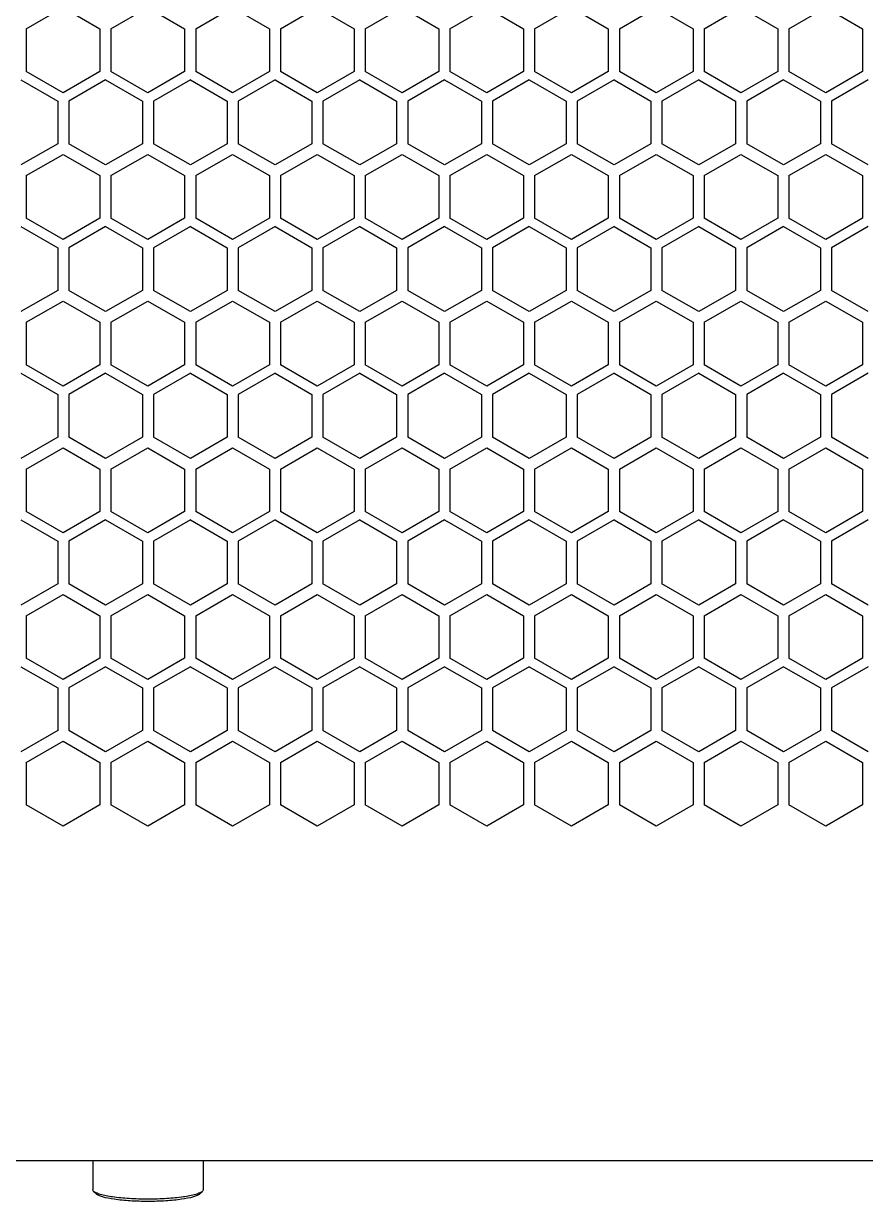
# Model space of a CAD drawing. Header units: millimetres. Extents: x 55614 to 110757, y -66981 to -47484.
# Drawn here: x 63458.1 to 63549.5, y -50635.6 to -50507.7 of the extents above; entities that cross this region are included whole.
import ezdxf

# ---------------------------------------------------------------- set-up
doc = ezdxf.new("R2010")
doc.units = ezdxf.units.MM
doc.layers.add('4215-0412-2_0', color=7, linetype='Continuous')
doc.layers.add('SONGBUTUO-M4-8_0', color=7, linetype='Continuous')
doc.layers.add('THICK', color=7, linetype='Continuous', lineweight=0)

# ---------------------------------------------------------------- blocks, each defined once
blk = doc.blocks.new('2-1725')
at = {"layer": '4215-0412-2_0', "color": 7, "linetype": 'Continuous'}
for p, q in [((-17628.4, -71934.41), (-17624.4, -71932.1)), ((-17624.4, -71932.1), (-17620.4, -71934.41)), ((-17619.2, -71934.41), (-17615.2, -71932.1)), ((-17615.2, -71932.1), (-17611.2, -71934.41)), ((-17610, -71934.41), (-17606, -71932.1)), ((-17606, -71932.1), (-17602, -71934.41)), ((-17600.8, -71934.41), (-17596.8, -71932.1)), ((-17596.8, -71932.1), (-17592.8, -71934.41)), ((-17591.6, -71934.41), (-17587.6, -71932.1)), ((-17587.6, -71932.1), (-17583.6, -71934.41)), ((-17582.4, -71934.41), (-17578.4, -71932.1)), ((-17578.4, -71932.1), (-17574.4, -71934.41)), ((-17573.2, -71934.41), (-17569.2, -71932.1)), ((-17569.2, -71932.1), (-17565.2, -71934.41)), ((-17564, -71934.41), (-17560, -71932.1)), ((-17560, -71932.1), (-17556, -71934.41)), ((-17554.8, -71934.41), (-17550.8, -71932.1)), ((-17550.8, -71932.1), (-17546.8, -71934.41)), ((-17545.6, -71934.41), (-17541.6, -71932.1)), ((-17541.6, -71932.1), (-17537.6, -71934.41)), ((-17628.4, -71934.41), (-17628.4, -71939.03)), ((-17620.4, -71934.41), (-17620.4, -71939.03)), ((-17619.2, -71934.41), (-17619.2, -71939.03)), ((-17611.2, -71934.41), (-17611.2, -71939.03)), ((-17610, -71934.41), (-17610, -71939.03)), ((-17602, -71934.41), (-17602, -71939.03)), ((-17600.8, -71934.41), (-17600.8, -71939.03)), ((-17592.8, -71934.41), (-17592.8, -71939.03)), ((-17591.6, -71934.41), (-17591.6, -71939.03)), ((-17583.6, -71934.41), (-17583.6, -71939.03)), ((-17582.4, -71934.41), (-17582.4, -71939.03)), ((-17574.4, -71934.41), (-17574.4, -71939.03)), ((-17573.2, -71934.41), (-17573.2, -71939.03)), ((-17565.2, -71934.41), (-17565.2, -71939.03)), ((-17564, -71934.41), (-17564, -71939.03)), ((-17556, -71934.41), (-17556, -71939.03)), ((-17554.8, -71934.41), (-17554.8, -71939.03)), ((-17546.8, -71934.41), (-17546.8, -71939.03)), ((-17545.6, -71934.41), (-17545.6, -71939.03)), ((-17537.6, -71934.41), (-17537.6, -71939.03)), ((-17624.4, -71941.34), (-17628.4, -71939.03)), ((-17620.4, -71939.03), (-17624.4, -71941.34)), ((-17615.2, -71941.34), (-17619.2, -71939.03)), ((-17611.2, -71939.03), (-17615.2, -71941.34)), ((-17606, -71941.34), (-17610, -71939.03)), ((-17602, -71939.03), (-17606, -71941.34)), ((-17596.8, -71941.34), (-17600.8, -71939.03)), ((-17592.8, -71939.03), (-17596.8, -71941.34)), ((-17587.6, -71941.34), (-17591.6, -71939.03)), ((-17583.6, -71939.03), (-17587.6, -71941.34)), ((-17578.4, -71941.34), (-17582.4, -71939.03)), ((-17574.4, -71939.03), (-17578.4, -71941.34)), ((-17569.2, -71941.34), (-17573.2, -71939.03)), ((-17565.2, -71939.03), (-17569.2, -71941.34)), ((-17560, -71941.34), (-17564, -71939.03)), ((-17556, -71939.03), (-17560, -71941.34)), ((-17550.8, -71941.34), (-17554.8, -71939.03)), ((-17546.8, -71939.03), (-17550.8, -71941.34)), ((-17541.6, -71941.34), (-17545.6, -71939.03)), ((-17537.6, -71939.03), (-17541.6, -71941.34)), ((-17628.98, -71939.94), (-17624.98, -71942.25)), ((-17619.78, -71939.94), (-17623.78, -71942.25)), ((-17619.78, -71939.94), (-17615.78, -71942.25)), ((-17610.58, -71939.94), (-17614.58, -71942.25)), ((-17610.58, -71939.94), (-17606.58, -71942.25)), ((-17601.38, -71939.94), (-17605.38, -71942.25)), ((-17601.38, -71939.94), (-17597.38, -71942.25)), ((-17592.18, -71939.94), (-17596.18, -71942.25)), ((-17592.18, -71939.94), (-17588.18, -71942.25)), ((-17582.98, -71939.94), (-17586.98, -71942.25)), ((-17582.98, -71939.94), (-17578.98, -71942.25)), ((-17573.78, -71939.94), (-17577.78, -71942.25)), ((-17573.78, -71939.94), (-17569.78, -71942.25)), ((-17564.58, -71939.94), (-17568.58, -71942.25)), ((-17564.58, -71939.94), (-17560.58, -71942.25)), ((-17555.38, -71939.94), (-17559.38, -71942.25)), ((-17555.38, -71939.94), (-17551.38, -71942.25)), ((-17546.18, -71939.94), (-17550.18, -71942.25)), ((-17546.18, -71939.94), (-17542.18, -71942.25)), ((-17536.98, -71939.94), (-17540.98, -71942.25)), ((-17624.98, -71942.25), (-17624.98, -71946.87)), ((-17623.78, -71942.25), (-17623.78, -71946.87)), ((-17615.78, -71942.25), (-17615.78, -71946.87)), ((-17614.58, -71942.25), (-17614.58, -71946.87)), ((-17606.58, -71942.25), (-17606.58, -71946.87)), ((-17605.38, -71942.25), (-17605.38, -71946.87)), ((-17597.38, -71942.25), (-17597.38, -71946.87)), ((-17596.18, -71942.25), (-17596.18, -71946.87)), ((-17588.18, -71942.25), (-17588.18, -71946.87)), ((-17586.98, -71942.25), (-17586.98, -71946.87)), ((-17578.98, -71942.25), (-17578.98, -71946.87)), ((-17577.78, -71942.25), (-17577.78, -71946.87)), ((-17569.78, -71942.25), (-17569.78, -71946.87)), ((-17568.58, -71942.25), (-17568.58, -71946.87)), ((-17560.58, -71942.25), (-17560.58, -71946.87)), ((-17559.38, -71942.25), (-17559.38, -71946.87)), ((-17551.38, -71942.25), (-17551.38, -71946.87)), ((-17550.18, -71942.25), (-17550.18, -71946.87)), ((-17542.18, -71942.25), (-17542.18, -71946.87)), ((-17540.98, -71942.25), (-17540.98, -71946.87)), ((-17624.98, -71946.87), (-17628.98, -71949.18)), ((-17619.78, -71949.18), (-17623.78, -71946.87)), ((-17615.78, -71946.87), (-17619.78, -71949.18)), ((-17610.58, -71949.18), (-17614.58, -71946.87)), ((-17606.58, -71946.87), (-17610.58, -71949.18)), ((-17601.38, -71949.18), (-17605.38, -71946.87)), ((-17597.38, -71946.87), (-17601.38, -71949.18)), ((-17592.18, -71949.18), (-17596.18, -71946.87)), ((-17588.18, -71946.87), (-17592.18, -71949.18)), ((-17582.98, -71949.18), (-17586.98, -71946.87)), ((-17578.98, -71946.87), (-17582.98, -71949.18)), ((-17573.78, -71949.18), (-17577.78, -71946.87)), ((-17569.78, -71946.87), (-17573.78, -71949.18)), ((-17564.58, -71949.18), (-17568.58, -71946.87)), ((-17560.58, -71946.87), (-17564.58, -71949.18)), ((-17555.38, -71949.18), (-17559.38, -71946.87)), ((-17551.38, -71946.87), (-17555.38, -71949.18)), ((-17546.18, -71949.18), (-17550.18, -71946.87)), ((-17542.18, -71946.87), (-17546.18, -71949.18)), ((-17536.98, -71949.18), (-17540.98, -71946.87)), ((-17628.4, -71950.34), (-17624.4, -71948.03)), ((-17624.4, -71948.03), (-17620.4, -71950.34)), ((-17619.2, -71950.34), (-17615.2, -71948.03)), ((-17615.2, -71948.03), (-17611.2, -71950.34)), ((-17610, -71950.34), (-17606, -71948.03)), ((-17606, -71948.03), (-17602, -71950.34)), ((-17600.8, -71950.34), (-17596.8, -71948.03)), ((-17596.8, -71948.03), (-17592.8, -71950.34)), ((-17591.6, -71950.34), (-17587.6, -71948.03)), ((-17587.6, -71948.03), (-17583.6, -71950.34)), ((-17582.4, -71950.34), (-17578.4, -71948.03)), ((-17578.4, -71948.03), (-17574.4, -71950.34)), ((-17573.2, -71950.34), (-17569.2, -71948.03)), ((-17569.2, -71948.03), (-17565.2, -71950.34)), ((-17564, -71950.34), (-17560, -71948.03)), ((-17560, -71948.03), (-17556, -71950.34)), ((-17554.8, -71950.34), (-17550.8, -71948.03)), ((-17550.8, -71948.03), (-17546.8, -71950.34)), ((-17545.6, -71950.34), (-17541.6, -71948.03)), ((-17541.6, -71948.03), (-17537.6, -71950.34)), ((-17628.4, -71950.34), (-17628.4, -71954.96)), ((-17620.4, -71950.34), (-17620.4, -71954.96)), ((-17619.2, -71950.34), (-17619.2, -71954.96)), ((-17611.2, -71950.34), (-17611.2, -71954.96)), ((-17610, -71950.34), (-17610, -71954.96)), ((-17602, -71950.34), (-17602, -71954.96)), ((-17600.8, -71950.34), (-17600.8, -71954.96)), ((-17592.8, -71950.34), (-17592.8, -71954.96)), ((-17591.6, -71950.34), (-17591.6, -71954.96)), ((-17583.6, -71950.34), (-17583.6, -71954.96)), ((-17582.4, -71950.34), (-17582.4, -71954.96)), ((-17574.4, -71950.34), (-17574.4, -71954.96)), ((-17573.2, -71950.34), (-17573.2, -71954.96)), ((-17565.2, -71950.34), (-17565.2, -71954.96)), ((-17564, -71950.34), (-17564, -71954.96)), ((-17556, -71950.34), (-17556, -71954.96)), ((-17554.8, -71950.34), (-17554.8, -71954.96)), ((-17546.8, -71950.34), (-17546.8, -71954.96)), ((-17545.6, -71950.34), (-17545.6, -71954.96)), ((-17537.6, -71950.34), (-17537.6, -71954.96)), ((-17624.4, -71957.27), (-17628.4, -71954.96)), ((-17620.4, -71954.96), (-17624.4, -71957.27)), ((-17615.2, -71957.27), (-17619.2, -71954.96)), ((-17611.2, -71954.96), (-17615.2, -71957.27)), ((-17606, -71957.27), (-17610, -71954.96)), ((-17602, -71954.96), (-17606, -71957.27)), ((-17596.8, -71957.27), (-17600.8, -71954.96)), ((-17592.8, -71954.96), (-17596.8, -71957.27)), ((-17587.6, -71957.27), (-17591.6, -71954.96)), ((-17583.6, -71954.96), (-17587.6, -71957.27)), ((-17578.4, -71957.27), (-17582.4, -71954.96)), ((-17574.4, -71954.96), (-17578.4, -71957.27)), ((-17569.2, -71957.27), (-17573.2, -71954.96)), ((-17565.2, -71954.96), (-17569.2, -71957.27)), ((-17560, -71957.27), (-17564, -71954.96)), ((-17556, -71954.96), (-17560, -71957.27)), ((-17550.8, -71957.27), (-17554.8, -71954.96)), ((-17546.8, -71954.96), (-17550.8, -71957.27)), ((-17541.6, -71957.27), (-17545.6, -71954.96)), ((-17537.6, -71954.96), (-17541.6, -71957.27)), ((-17628.98, -71955.87), (-17624.98, -71958.18)), ((-17619.78, -71955.87), (-17623.78, -71958.18)), ((-17619.78, -71955.87), (-17615.78, -71958.18)), ((-17610.58, -71955.87), (-17614.58, -71958.18)), ((-17610.58, -71955.87), (-17606.58, -71958.18)), ((-17601.38, -71955.87), (-17605.38, -71958.18)), ((-17601.38, -71955.87), (-17597.38, -71958.18)), ((-17592.18, -71955.87), (-17596.18, -71958.18)), ((-17592.18, -71955.87), (-17588.18, -71958.18)), ((-17582.98, -71955.87), (-17586.98, -71958.18)), ((-17582.98, -71955.87), (-17578.98, -71958.18)), ((-17573.78, -71955.87), (-17577.78, -71958.18)), ((-17573.78, -71955.87), (-17569.78, -71958.18)), ((-17564.58, -71955.87), (-17568.58, -71958.18)), ((-17564.58, -71955.87), (-17560.58, -71958.18)), ((-17555.38, -71955.87), (-17559.38, -71958.18)), ((-17555.38, -71955.87), (-17551.38, -71958.18)), ((-17546.18, -71955.87), (-17550.18, -71958.18)), ((-17546.18, -71955.87), (-17542.18, -71958.18)), ((-17536.98, -71955.87), (-17540.98, -71958.18)), ((-17624.98, -71958.18), (-17624.98, -71962.8)), ((-17623.78, -71958.18), (-17623.78, -71962.8)), ((-17615.78, -71958.18), (-17615.78, -71962.8)), ((-17614.58, -71958.18), (-17614.58, -71962.8)), ((-17606.58, -71958.18), (-17606.58, -71962.8)), ((-17605.38, -71958.18), (-17605.38, -71962.8)), ((-17597.38, -71958.18), (-17597.38, -71962.8)), ((-17596.18, -71958.18), (-17596.18, -71962.8)), ((-17588.18, -71958.18), (-17588.18, -71962.8)), ((-17586.98, -71958.18), (-17586.98, -71962.8)), ((-17578.98, -71958.18), (-17578.98, -71962.8)), ((-17577.78, -71958.18), (-17577.78, -71962.8)), ((-17569.78, -71958.18), (-17569.78, -71962.8)), ((-17568.58, -71958.18), (-17568.58, -71962.8)), ((-17560.58, -71958.18), (-17560.58, -71962.8)), ((-17559.38, -71958.18), (-17559.38, -71962.8)), ((-17551.38, -71958.18), (-17551.38, -71962.8)), ((-17550.18, -71958.18), (-17550.18, -71962.8)), ((-17542.18, -71958.18), (-17542.18, -71962.8)), ((-17540.98, -71958.18), (-17540.98, -71962.8)), ((-17624.98, -71962.8), (-17628.98, -71965.11)), ((-17619.78, -71965.11), (-17623.78, -71962.8)), ((-17615.78, -71962.8), (-17619.78, -71965.11)), ((-17610.58, -71965.11), (-17614.58, -71962.8)), ((-17606.58, -71962.8), (-17610.58, -71965.11)), ((-17601.38, -71965.11), (-17605.38, -71962.8)), ((-17597.38, -71962.8), (-17601.38, -71965.11)), ((-17592.18, -71965.11), (-17596.18, -71962.8)), ((-17588.18, -71962.8), (-17592.18, -71965.11)), ((-17582.98, -71965.11), (-17586.98, -71962.8)), ((-17578.98, -71962.8), (-17582.98, -71965.11)), ((-17573.78, -71965.11), (-17577.78, -71962.8)), ((-17569.78, -71962.8), (-17573.78, -71965.11)), ((-17564.58, -71965.11), (-17568.58, -71962.8)), ((-17560.58, -71962.8), (-17564.58, -71965.11)), ((-17555.38, -71965.11), (-17559.38, -71962.8)), ((-17551.38, -71962.8), (-17555.38, -71965.11)), ((-17546.18, -71965.11), (-17550.18, -71962.8)), ((-17542.18, -71962.8), (-17546.18, -71965.11)), ((-17536.98, -71965.11), (-17540.98, -71962.8)), ((-17628.4, -71966.27), (-17624.4, -71963.96)), ((-17624.4, -71963.96), (-17620.4, -71966.27)), ((-17619.2, -71966.27), (-17615.2, -71963.96)), ((-17615.2, -71963.96), (-17611.2, -71966.27)), ((-17610, -71966.27), (-17606, -71963.96)), ((-17606, -71963.96), (-17602, -71966.27)), ((-17600.8, -71966.27), (-17596.8, -71963.96)), ((-17596.8, -71963.96), (-17592.8, -71966.27)), ((-17591.6, -71966.27), (-17587.6, -71963.96)), ((-17587.6, -71963.96), (-17583.6, -71966.27)), ((-17582.4, -71966.27), (-17578.4, -71963.96)), ((-17578.4, -71963.96), (-17574.4, -71966.27)), ((-17573.2, -71966.27), (-17569.2, -71963.96)), ((-17569.2, -71963.96), (-17565.2, -71966.27)), ((-17564, -71966.27), (-17560, -71963.96)), ((-17560, -71963.96), (-17556, -71966.27)), ((-17554.8, -71966.27), (-17550.8, -71963.96)), ((-17550.8, -71963.96), (-17546.8, -71966.27)), ((-17545.6, -71966.27), (-17541.6, -71963.96)), ((-17541.6, -71963.96), (-17537.6, -71966.27)), ((-17628.4, -71966.27), (-17628.4, -71970.89)), ((-17620.4, -71966.27), (-17620.4, -71970.89)), ((-17619.2, -71966.27), (-17619.2, -71970.89)), ((-17611.2, -71966.27), (-17611.2, -71970.89)), ((-17610, -71966.27), (-17610, -71970.89)), ((-17602, -71966.27), (-17602, -71970.89)), ((-17600.8, -71966.27), (-17600.8, -71970.89)), ((-17592.8, -71966.27), (-17592.8, -71970.89)), ((-17591.6, -71966.27), (-17591.6, -71970.89)), ((-17583.6, -71966.27), (-17583.6, -71970.89)), ((-17582.4, -71966.27), (-17582.4, -71970.89)), ((-17574.4, -71966.27), (-17574.4, -71970.89)), ((-17573.2, -71966.27), (-17573.2, -71970.89)), ((-17565.2, -71966.27), (-17565.2, -71970.89)), ((-17564, -71966.27), (-17564, -71970.89)), ((-17556, -71966.27), (-17556, -71970.89)), ((-17554.8, -71966.27), (-17554.8, -71970.89)), ((-17546.8, -71966.27), (-17546.8, -71970.89)), ((-17545.6, -71966.27), (-17545.6, -71970.89)), ((-17537.6, -71966.27), (-17537.6, -71970.89)), ((-17628.98, -71971.8), (-17624.98, -71974.11)), ((-17624.4, -71973.2), (-17628.4, -71970.89)), ((-17620.4, -71970.89), (-17624.4, -71973.2)), ((-17619.78, -71971.8), (-17623.78, -71974.11)), ((-17619.78, -71971.8), (-17615.78, -71974.11)), ((-17615.2, -71973.2), (-17619.2, -71970.89)), ((-17611.2, -71970.89), (-17615.2, -71973.2)), ((-17610.58, -71971.8), (-17614.58, -71974.11)), ((-17610.58, -71971.8), (-17606.58, -71974.11)), ((-17606, -71973.2), (-17610, -71970.89)), ((-17602, -71970.89), (-17606, -71973.2)), ((-17601.38, -71971.8), (-17605.38, -71974.11)), ((-17601.38, -71971.8), (-17597.38, -71974.11)), ((-17596.8, -71973.2), (-17600.8, -71970.89)), ((-17592.8, -71970.89), (-17596.8, -71973.2)), ((-17592.18, -71971.8), (-17596.18, -71974.11)), ((-17592.18, -71971.8), (-17588.18, -71974.11)), ((-17587.6, -71973.2), (-17591.6, -71970.89)), ((-17583.6, -71970.89), (-17587.6, -71973.2)), ((-17582.98, -71971.8), (-17586.98, -71974.11)), ((-17582.98, -71971.8), (-17578.98, -71974.11)), ((-17578.4, -71973.2), (-17582.4, -71970.89)), ((-17574.4, -71970.89), (-17578.4, -71973.2)), ((-17573.78, -71971.8), (-17577.78, -71974.11)), ((-17573.78, -71971.8), (-17569.78, -71974.11)), ((-17569.2, -71973.2), (-17573.2, -71970.89)), ((-17565.2, -71970.89), (-17569.2, -71973.2)), ((-17564.58, -71971.8), (-17568.58, -71974.11)), ((-17564.58, -71971.8), (-17560.58, -71974.11)), ((-17560, -71973.2), (-17564, -71970.89)), ((-17556, -71970.89), (-17560, -71973.2)), ((-17555.38, -71971.8), (-17559.38, -71974.11)), ((-17555.38, -71971.8), (-17551.38, -71974.11)), ((-17550.8, -71973.2), (-17554.8, -71970.89)), ((-17546.8, -71970.89), (-17550.8, -71973.2)), ((-17546.18, -71971.8), (-17550.18, -71974.11)), ((-17546.18, -71971.8), (-17542.18, -71974.11)), ((-17541.6, -71973.2), (-17545.6, -71970.89)), ((-17537.6, -71970.89), (-17541.6, -71973.2)), ((-17536.98, -71971.8), (-17540.98, -71974.11)), ((-17624.98, -71974.11), (-17624.98, -71978.73)), ((-17623.78, -71974.11), (-17623.78, -71978.73)), ((-17615.78, -71974.11), (-17615.78, -71978.73)), ((-17614.58, -71974.11), (-17614.58, -71978.73)), ((-17606.58, -71974.11), (-17606.58, -71978.73)), ((-17605.38, -71974.11), (-17605.38, -71978.73)), ((-17597.38, -71974.11), (-17597.38, -71978.73)), ((-17596.18, -71974.11), (-17596.18, -71978.73)), ((-17588.18, -71974.11), (-17588.18, -71978.73)), ((-17586.98, -71974.11), (-17586.98, -71978.73)), ((-17578.98, -71974.11), (-17578.98, -71978.73)), ((-17577.78, -71974.11), (-17577.78, -71978.73)), ((-17569.78, -71974.11), (-17569.78, -71978.73)), ((-17568.58, -71974.11), (-17568.58, -71978.73)), ((-17560.58, -71974.11), (-17560.58, -71978.73)), ((-17559.38, -71974.11), (-17559.38, -71978.73)), ((-17551.38, -71974.11), (-17551.38, -71978.73)), ((-17550.18, -71974.11), (-17550.18, -71978.73)), ((-17542.18, -71974.11), (-17542.18, -71978.73)), ((-17540.98, -71974.11), (-17540.98, -71978.73)), ((-17624.98, -71978.73), (-17628.98, -71981.04)), ((-17619.78, -71981.04), (-17623.78, -71978.73)), ((-17615.78, -71978.73), (-17619.78, -71981.04)), ((-17610.58, -71981.04), (-17614.58, -71978.73)), ((-17606.58, -71978.73), (-17610.58, -71981.04)), ((-17601.38, -71981.04), (-17605.38, -71978.73)), ((-17597.38, -71978.73), (-17601.38, -71981.04)), ((-17592.18, -71981.04), (-17596.18, -71978.73)), ((-17588.18, -71978.73), (-17592.18, -71981.04)), ((-17582.98, -71981.04), (-17586.98, -71978.73)), ((-17578.98, -71978.73), (-17582.98, -71981.04)), ((-17573.78, -71981.04), (-17577.78, -71978.73)), ((-17569.78, -71978.73), (-17573.78, -71981.04)), ((-17564.58, -71981.04), (-17568.58, -71978.73)), ((-17560.58, -71978.73), (-17564.58, -71981.04)), ((-17555.38, -71981.04), (-17559.38, -71978.73)), ((-17551.38, -71978.73), (-17555.38, -71981.04)), ((-17546.18, -71981.04), (-17550.18, -71978.73)), ((-17542.18, -71978.73), (-17546.18, -71981.04)), ((-17536.98, -71981.04), (-17540.98, -71978.73)), ((-17628.4, -71982.2), (-17624.4, -71979.89)), ((-17624.4, -71979.89), (-17620.4, -71982.2)), ((-17619.2, -71982.2), (-17615.2, -71979.89)), ((-17615.2, -71979.89), (-17611.2, -71982.2)), ((-17610, -71982.2), (-17606, -71979.89)), ((-17606, -71979.89), (-17602, -71982.2)), ((-17600.8, -71982.2), (-17596.8, -71979.89)), ((-17596.8, -71979.89), (-17592.8, -71982.2)), ((-17591.6, -71982.2), (-17587.6, -71979.89)), ((-17587.6, -71979.89), (-17583.6, -71982.2)), ((-17582.4, -71982.2), (-17578.4, -71979.89)), ((-17578.4, -71979.89), (-17574.4, -71982.2)), ((-17573.2, -71982.2), (-17569.2, -71979.89)), ((-17569.2, -71979.89), (-17565.2, -71982.2)), ((-17564, -71982.2), (-17560, -71979.89)), ((-17560, -71979.89), (-17556, -71982.2)), ((-17554.8, -71982.2), (-17550.8, -71979.89)), ((-17550.8, -71979.89), (-17546.8, -71982.2)), ((-17545.6, -71982.2), (-17541.6, -71979.89)), ((-17541.6, -71979.89), (-17537.6, -71982.2)), ((-17628.4, -71982.2), (-17628.4, -71986.82)), ((-17620.4, -71982.2), (-17620.4, -71986.82)), ((-17619.2, -71982.2), (-17619.2, -71986.82)), ((-17611.2, -71982.2), (-17611.2, -71986.82)), ((-17610, -71982.2), (-17610, -71986.82)), ((-17602, -71982.2), (-17602, -71986.82)), ((-17600.8, -71982.2), (-17600.8, -71986.82)), ((-17592.8, -71982.2), (-17592.8, -71986.82)), ((-17591.6, -71982.2), (-17591.6, -71986.82)), ((-17583.6, -71982.2), (-17583.6, -71986.82)), ((-17582.4, -71982.2), (-17582.4, -71986.82)), ((-17574.4, -71982.2), (-17574.4, -71986.82)), ((-17573.2, -71982.2), (-17573.2, -71986.82)), ((-17565.2, -71982.2), (-17565.2, -71986.82)), ((-17564, -71982.2), (-17564, -71986.82)), ((-17556, -71982.2), (-17556, -71986.82)), ((-17554.8, -71982.2), (-17554.8, -71986.82)), ((-17546.8, -71982.2), (-17546.8, -71986.82)), ((-17545.6, -71982.2), (-17545.6, -71986.82)), ((-17537.6, -71982.2), (-17537.6, -71986.82)), ((-17624.4, -71989.13), (-17628.4, -71986.82)), ((-17620.4, -71986.82), (-17624.4, -71989.13)), ((-17615.2, -71989.13), (-17619.2, -71986.82)), ((-17611.2, -71986.82), (-17615.2, -71989.13)), ((-17606, -71989.13), (-17610, -71986.82)), ((-17602, -71986.82), (-17606, -71989.13)), ((-17596.8, -71989.13), (-17600.8, -71986.82)), ((-17592.8, -71986.82), (-17596.8, -71989.13)), ((-17587.6, -71989.13), (-17591.6, -71986.82)), ((-17583.6, -71986.82), (-17587.6, -71989.13)), ((-17578.4, -71989.13), (-17582.4, -71986.82)), ((-17574.4, -71986.82), (-17578.4, -71989.13)), ((-17569.2, -71989.13), (-17573.2, -71986.82)), ((-17565.2, -71986.82), (-17569.2, -71989.13)), ((-17560, -71989.13), (-17564, -71986.82)), ((-17556, -71986.82), (-17560, -71989.13)), ((-17550.8, -71989.13), (-17554.8, -71986.82)), ((-17546.8, -71986.82), (-17550.8, -71989.13)), ((-17541.6, -71989.13), (-17545.6, -71986.82)), ((-17537.6, -71986.82), (-17541.6, -71989.13)), ((-17628.98, -71987.73), (-17624.98, -71990.04)), ((-17619.78, -71987.73), (-17623.78, -71990.04)), ((-17619.78, -71987.73), (-17615.78, -71990.04)), ((-17610.58, -71987.73), (-17614.58, -71990.04)), ((-17610.58, -71987.73), (-17606.58, -71990.04)), ((-17601.38, -71987.73), (-17605.38, -71990.04)), ((-17601.38, -71987.73), (-17597.38, -71990.04)), ((-17592.18, -71987.73), (-17596.18, -71990.04)), ((-17592.18, -71987.73), (-17588.18, -71990.04)), ((-17582.98, -71987.73), (-17586.98, -71990.04)), ((-17582.98, -71987.73), (-17578.98, -71990.04)), ((-17573.78, -71987.73), (-17577.78, -71990.04)), ((-17573.78, -71987.73), (-17569.78, -71990.04)), ((-17564.58, -71987.73), (-17568.58, -71990.04)), ((-17564.58, -71987.73), (-17560.58, -71990.04)), ((-17555.38, -71987.73), (-17559.38, -71990.04)), ((-17555.38, -71987.73), (-17551.38, -71990.04)), ((-17546.18, -71987.73), (-17550.18, -71990.04)), ((-17546.18, -71987.73), (-17542.18, -71990.04)), ((-17536.98, -71987.73), (-17540.98, -71990.04)), ((-17624.98, -71990.04), (-17624.98, -71994.66)), ((-17623.78, -71990.04), (-17623.78, -71994.66)), ((-17615.78, -71990.04), (-17615.78, -71994.66)), ((-17614.58, -71990.04), (-17614.58, -71994.66)), ((-17606.58, -71990.04), (-17606.58, -71994.66)), ((-17605.38, -71990.04), (-17605.38, -71994.66)), ((-17597.38, -71990.04), (-17597.38, -71994.66)), ((-17596.18, -71990.04), (-17596.18, -71994.66)), ((-17588.18, -71990.04), (-17588.18, -71994.66)), ((-17586.98, -71990.04), (-17586.98, -71994.66)), ((-17578.98, -71990.04), (-17578.98, -71994.66)), ((-17577.78, -71990.04), (-17577.78, -71994.66)), ((-17569.78, -71990.04), (-17569.78, -71994.66)), ((-17568.58, -71990.04), (-17568.58, -71994.66)), ((-17560.58, -71990.04), (-17560.58, -71994.66)), ((-17559.38, -71990.04), (-17559.38, -71994.66)), ((-17551.38, -71990.04), (-17551.38, -71994.66)), ((-17550.18, -71990.04), (-17550.18, -71994.66)), ((-17542.18, -71990.04), (-17542.18, -71994.66)), ((-17540.98, -71990.04), (-17540.98, -71994.66)), ((-17624.98, -71994.66), (-17628.98, -71996.97)), ((-17619.78, -71996.97), (-17623.78, -71994.66)), ((-17615.78, -71994.66), (-17619.78, -71996.97)), ((-17610.58, -71996.97), (-17614.58, -71994.66)), ((-17606.58, -71994.66), (-17610.58, -71996.97)), ((-17601.38, -71996.97), (-17605.38, -71994.66)), ((-17597.38, -71994.66), (-17601.38, -71996.97)), ((-17592.18, -71996.97), (-17596.18, -71994.66)), ((-17588.18, -71994.66), (-17592.18, -71996.97)), ((-17582.98, -71996.97), (-17586.98, -71994.66)), ((-17578.98, -71994.66), (-17582.98, -71996.97)), ((-17573.78, -71996.97), (-17577.78, -71994.66)), ((-17569.78, -71994.66), (-17573.78, -71996.97)), ((-17564.58, -71996.97), (-17568.58, -71994.66)), ((-17560.58, -71994.66), (-17564.58, -71996.97)), ((-17555.38, -71996.97), (-17559.38, -71994.66)), ((-17551.38, -71994.66), (-17555.38, -71996.97)), ((-17546.18, -71996.97), (-17550.18, -71994.66)), ((-17542.18, -71994.66), (-17546.18, -71996.97)), ((-17536.98, -71996.97), (-17540.98, -71994.66)), ((-17628.4, -71998.13), (-17624.4, -71995.82)), ((-17624.4, -71995.82), (-17620.4, -71998.13)), ((-17619.2, -71998.13), (-17615.2, -71995.82)), ((-17615.2, -71995.82), (-17611.2, -71998.13)), ((-17610, -71998.13), (-17606, -71995.82)), ((-17606, -71995.82), (-17602, -71998.13)), ((-17600.8, -71998.13), (-17596.8, -71995.82)), ((-17596.8, -71995.82), (-17592.8, -71998.13)), ((-17591.6, -71998.13), (-17587.6, -71995.82)), ((-17587.6, -71995.82), (-17583.6, -71998.13)), ((-17582.4, -71998.13), (-17578.4, -71995.82)), ((-17578.4, -71995.82), (-17574.4, -71998.13)), ((-17573.2, -71998.13), (-17569.2, -71995.82)), ((-17569.2, -71995.82), (-17565.2, -71998.13)), ((-17564, -71998.13), (-17560, -71995.82)), ((-17560, -71995.82), (-17556, -71998.13)), ((-17554.8, -71998.13), (-17550.8, -71995.82)), ((-17550.8, -71995.82), (-17546.8, -71998.13)), ((-17545.6, -71998.13), (-17541.6, -71995.82)), ((-17541.6, -71995.82), (-17537.6, -71998.13)), ((-17628.4, -71998.13), (-17628.4, -72002.75)), ((-17620.4, -71998.13), (-17620.4, -72002.75)), ((-17619.2, -71998.13), (-17619.2, -72002.75)), ((-17611.2, -71998.13), (-17611.2, -72002.75)), ((-17610, -71998.13), (-17610, -72002.75)), ((-17602, -71998.13), (-17602, -72002.75)), ((-17600.8, -71998.13), (-17600.8, -72002.75)), ((-17592.8, -71998.13), (-17592.8, -72002.75)), ((-17591.6, -71998.13), (-17591.6, -72002.75)), ((-17583.6, -71998.13), (-17583.6, -72002.75)), ((-17582.4, -71998.13), (-17582.4, -72002.75)), ((-17574.4, -71998.13), (-17574.4, -72002.75)), ((-17573.2, -71998.13), (-17573.2, -72002.75)), ((-17565.2, -71998.13), (-17565.2, -72002.75)), ((-17564, -71998.13), (-17564, -72002.75)), ((-17556, -71998.13), (-17556, -72002.75)), ((-17554.8, -71998.13), (-17554.8, -72002.75)), ((-17546.8, -71998.13), (-17546.8, -72002.75)), ((-17545.6, -71998.13), (-17545.6, -72002.75)), ((-17537.6, -71998.13), (-17537.6, -72002.75)), ((-17628.98, -72003.66), (-17624.98, -72005.97)), ((-17624.4, -72005.06), (-17628.4, -72002.75)), ((-17620.4, -72002.75), (-17624.4, -72005.06)), ((-17619.78, -72003.66), (-17623.78, -72005.97)), ((-17619.78, -72003.66), (-17615.78, -72005.97)), ((-17615.2, -72005.06), (-17619.2, -72002.75)), ((-17611.2, -72002.75), (-17615.2, -72005.06)), ((-17610.58, -72003.66), (-17614.58, -72005.97)), ((-17610.58, -72003.66), (-17606.58, -72005.97)), ((-17606, -72005.06), (-17610, -72002.75)), ((-17602, -72002.75), (-17606, -72005.06)), ((-17601.38, -72003.66), (-17605.38, -72005.97)), ((-17601.38, -72003.66), (-17597.38, -72005.97)), ((-17596.8, -72005.06), (-17600.8, -72002.75)), ((-17592.8, -72002.75), (-17596.8, -72005.06)), ((-17592.18, -72003.66), (-17596.18, -72005.97)), ((-17592.18, -72003.66), (-17588.18, -72005.97)), ((-17587.6, -72005.06), (-17591.6, -72002.75)), ((-17583.6, -72002.75), (-17587.6, -72005.06)), ((-17582.98, -72003.66), (-17586.98, -72005.97)), ((-17582.98, -72003.66), (-17578.98, -72005.97)), ((-17578.4, -72005.06), (-17582.4, -72002.75)), ((-17574.4, -72002.75), (-17578.4, -72005.06)), ((-17573.78, -72003.66), (-17577.78, -72005.97)), ((-17573.78, -72003.66), (-17569.78, -72005.97)), ((-17569.2, -72005.06), (-17573.2, -72002.75)), ((-17565.2, -72002.75), (-17569.2, -72005.06)), ((-17564.58, -72003.66), (-17568.58, -72005.97)), ((-17564.58, -72003.66), (-17560.58, -72005.97)), ((-17560, -72005.06), (-17564, -72002.75)), ((-17556, -72002.75), (-17560, -72005.06)), ((-17555.38, -72003.66), (-17559.38, -72005.97)), ((-17555.38, -72003.66), (-17551.38, -72005.97)), ((-17550.8, -72005.06), (-17554.8, -72002.75)), ((-17546.8, -72002.75), (-17550.8, -72005.06)), ((-17546.18, -72003.66), (-17550.18, -72005.97)), ((-17546.18, -72003.66), (-17542.18, -72005.97)), ((-17541.6, -72005.06), (-17545.6, -72002.75)), ((-17537.6, -72002.75), (-17541.6, -72005.06)), ((-17536.98, -72003.66), (-17540.98, -72005.97)), ((-17624.98, -72005.97), (-17624.98, -72010.59)), ((-17623.78, -72005.97), (-17623.78, -72010.59)), ((-17615.78, -72005.97), (-17615.78, -72010.59)), ((-17614.58, -72005.97), (-17614.58, -72010.59)), ((-17606.58, -72005.97), (-17606.58, -72010.59)), ((-17605.38, -72005.97), (-17605.38, -72010.59)), ((-17597.38, -72005.97), (-17597.38, -72010.59)), ((-17596.18, -72005.97), (-17596.18, -72010.59)), ((-17588.18, -72005.97), (-17588.18, -72010.59)), ((-17586.98, -72005.97), (-17586.98, -72010.59)), ((-17578.98, -72005.97), (-17578.98, -72010.59)), ((-17577.78, -72005.97), (-17577.78, -72010.59)), ((-17569.78, -72005.97), (-17569.78, -72010.59)), ((-17568.58, -72005.97), (-17568.58, -72010.59)), ((-17560.58, -72005.97), (-17560.58, -72010.59)), ((-17559.38, -72005.97), (-17559.38, -72010.59)), ((-17551.38, -72005.97), (-17551.38, -72010.59)), ((-17550.18, -72005.97), (-17550.18, -72010.59)), ((-17542.18, -72005.97), (-17542.18, -72010.59)), ((-17540.98, -72005.97), (-17540.98, -72010.59)), ((-17624.98, -72010.59), (-17628.98, -72012.9)), ((-17619.78, -72012.9), (-17623.78, -72010.59)), ((-17615.78, -72010.59), (-17619.78, -72012.9)), ((-17610.58, -72012.9), (-17614.58, -72010.59)), ((-17606.58, -72010.59), (-17610.58, -72012.9)), ((-17601.38, -72012.9), (-17605.38, -72010.59)), ((-17597.38, -72010.59), (-17601.38, -72012.9)), ((-17592.18, -72012.9), (-17596.18, -72010.59)), ((-17588.18, -72010.59), (-17592.18, -72012.9)), ((-17582.98, -72012.9), (-17586.98, -72010.59)), ((-17578.98, -72010.59), (-17582.98, -72012.9)), ((-17573.78, -72012.9), (-17577.78, -72010.59)), ((-17569.78, -72010.59), (-17573.78, -72012.9)), ((-17564.58, -72012.9), (-17568.58, -72010.59)), ((-17560.58, -72010.59), (-17564.58, -72012.9)), ((-17555.38, -72012.9), (-17559.38, -72010.59)), ((-17551.38, -72010.59), (-17555.38, -72012.9)), ((-17546.18, -72012.9), (-17550.18, -72010.59)), ((-17542.18, -72010.59), (-17546.18, -72012.9)), ((-17536.98, -72012.9), (-17540.98, -72010.59)), ((-17628.4, -72014.06), (-17624.4, -72011.75)), ((-17624.4, -72011.75), (-17620.4, -72014.06)), ((-17619.2, -72014.06), (-17615.2, -72011.75)), ((-17615.2, -72011.75), (-17611.2, -72014.06)), ((-17610, -72014.06), (-17606, -72011.75)), ((-17606, -72011.75), (-17602, -72014.06)), ((-17600.8, -72014.06), (-17596.8, -72011.75)), ((-17596.8, -72011.75), (-17592.8, -72014.06)), ((-17591.6, -72014.06), (-17587.6, -72011.75)), ((-17587.6, -72011.75), (-17583.6, -72014.06)), ((-17582.4, -72014.06), (-17578.4, -72011.75)), ((-17578.4, -72011.75), (-17574.4, -72014.06)), ((-17573.2, -72014.06), (-17569.2, -72011.75)), ((-17569.2, -72011.75), (-17565.2, -72014.06)), ((-17564, -72014.06), (-17560, -72011.75)), ((-17560, -72011.75), (-17556, -72014.06)), ((-17554.8, -72014.06), (-17550.8, -72011.75)), ((-17550.8, -72011.75), (-17546.8, -72014.06)), ((-17545.6, -72014.06), (-17541.6, -72011.75)), ((-17541.6, -72011.75), (-17537.6, -72014.06)), ((-17628.4, -72014.06), (-17628.4, -72018.68)), ((-17620.4, -72014.06), (-17620.4, -72018.68)), ((-17619.2, -72014.06), (-17619.2, -72018.68)), ((-17611.2, -72014.06), (-17611.2, -72018.68)), ((-17610, -72014.06), (-17610, -72018.68)), ((-17602, -72014.06), (-17602, -72018.68)), ((-17600.8, -72014.06), (-17600.8, -72018.68)), ((-17592.8, -72014.06), (-17592.8, -72018.68)), ((-17591.6, -72014.06), (-17591.6, -72018.68)), ((-17583.6, -72014.06), (-17583.6, -72018.68)), ((-17582.4, -72014.06), (-17582.4, -72018.68)), ((-17574.4, -72014.06), (-17574.4, -72018.68)), ((-17573.2, -72014.06), (-17573.2, -72018.68)), ((-17565.2, -72014.06), (-17565.2, -72018.68)), ((-17564, -72014.06), (-17564, -72018.68)), ((-17556, -72014.06), (-17556, -72018.68)), ((-17554.8, -72014.06), (-17554.8, -72018.68)), ((-17546.8, -72014.06), (-17546.8, -72018.68)), ((-17545.6, -72014.06), (-17545.6, -72018.68)), ((-17537.6, -72014.06), (-17537.6, -72018.68)), ((-17624.4, -72020.99), (-17628.4, -72018.68)), ((-17620.4, -72018.68), (-17624.4, -72020.99)), ((-17615.2, -72020.99), (-17619.2, -72018.68)), ((-17611.2, -72018.68), (-17615.2, -72020.99)), ((-17606, -72020.99), (-17610, -72018.68)), ((-17602, -72018.68), (-17606, -72020.99)), ((-17596.8, -72020.99), (-17600.8, -72018.68)), ((-17592.8, -72018.68), (-17596.8, -72020.99)), ((-17587.6, -72020.99), (-17591.6, -72018.68)), ((-17583.6, -72018.68), (-17587.6, -72020.99)), ((-17578.4, -72020.99), (-17582.4, -72018.68)), ((-17574.4, -72018.68), (-17578.4, -72020.99)), ((-17569.2, -72020.99), (-17573.2, -72018.68)), ((-17565.2, -72018.68), (-17569.2, -72020.99)), ((-17560, -72020.99), (-17564, -72018.68)), ((-17556, -72018.68), (-17560, -72020.99)), ((-17550.8, -72020.99), (-17554.8, -72018.68)), ((-17546.8, -72018.68), (-17550.8, -72020.99)), ((-17541.6, -72020.99), (-17545.6, -72018.68)), ((-17537.6, -72018.68), (-17541.6, -72020.99)), ((-17961.12, -72057.27), (-17271.23, -72057.27))]:
    blk.add_line(p, q, dxfattribs=at)
at = {"layer": 'SONGBUTUO-M4-8_0', "color": 7, "linetype": 'Continuous'}
for p, q in [((-17621.18, -72057.27), (-17621.18, -72060.44)), ((-17609.18, -72057.27), (-17609.18, -72060.44)), ((-17620.79, -72060.91), (-17621.09, -72060.63)), ((-17609.57, -72060.91), (-17609.28, -72060.63))]:
    blk.add_line(p, q, dxfattribs=at)
for points, knots in [([(-17621.09, -72060.63), (-17621.1, -72060.61), (-17621.15, -72060.56), (-17621.18, -72060.49), (-17621.18, -72060.44)], [0, 0, 0, 0, 0.293305, 1, 1, 1, 1]), ([(-17609.28, -72060.63), (-17609.35, -72060.7), (-17609.59, -72060.83), (-17610.27, -72061.07), (-17611.48, -72061.28), (-17613.21, -72061.45), (-17615.18, -72061.5), (-17617.15, -72061.45), (-17618.89, -72061.28), (-17620.09, -72061.07), (-17620.77, -72060.83), (-17621.01, -72060.7), (-17621.09, -72060.63)], [0, 0, 0, 0, 0.026891, 0.066115, 0.179624, 0.329933, 0.5, 0.670067, 0.820376, 0.933885, 0.973109, 1, 1, 1, 1]), ([(-17609.57, -72060.91), (-17609.65, -72060.98), (-17609.87, -72061.11), (-17610.52, -72061.33), (-17611.66, -72061.54), (-17613.31, -72061.69), (-17615.18, -72061.75), (-17617.05, -72061.69), (-17618.7, -72061.54), (-17619.85, -72061.33), (-17620.49, -72061.11), (-17620.72, -72060.98), (-17620.79, -72060.91)], [0, 0, 0, 0, 0.026894, 0.06612, 0.17963, 0.329937, 0.5, 0.670063, 0.82037, 0.93388, 0.973106, 1, 1, 1, 1]), ([(-17609.18, -72060.44), (-17609.18, -72060.49), (-17609.21, -72060.56), (-17609.26, -72060.61), (-17609.28, -72060.63)], [0, 0, 0, 0, 0.706695, 1, 1, 1, 1])]:
    blk.add_open_spline(points, degree=3, knots=knots, dxfattribs=at)

msp = doc.modelspace()

# ---------------------------------------------------------------- block references
at = {"layer": 'THICK', "lineweight": -3}
msp.add_blockref('2-1725', (81086.76, 21426.09), dxfattribs=at)

doc.saveas('drawing.dxf')
